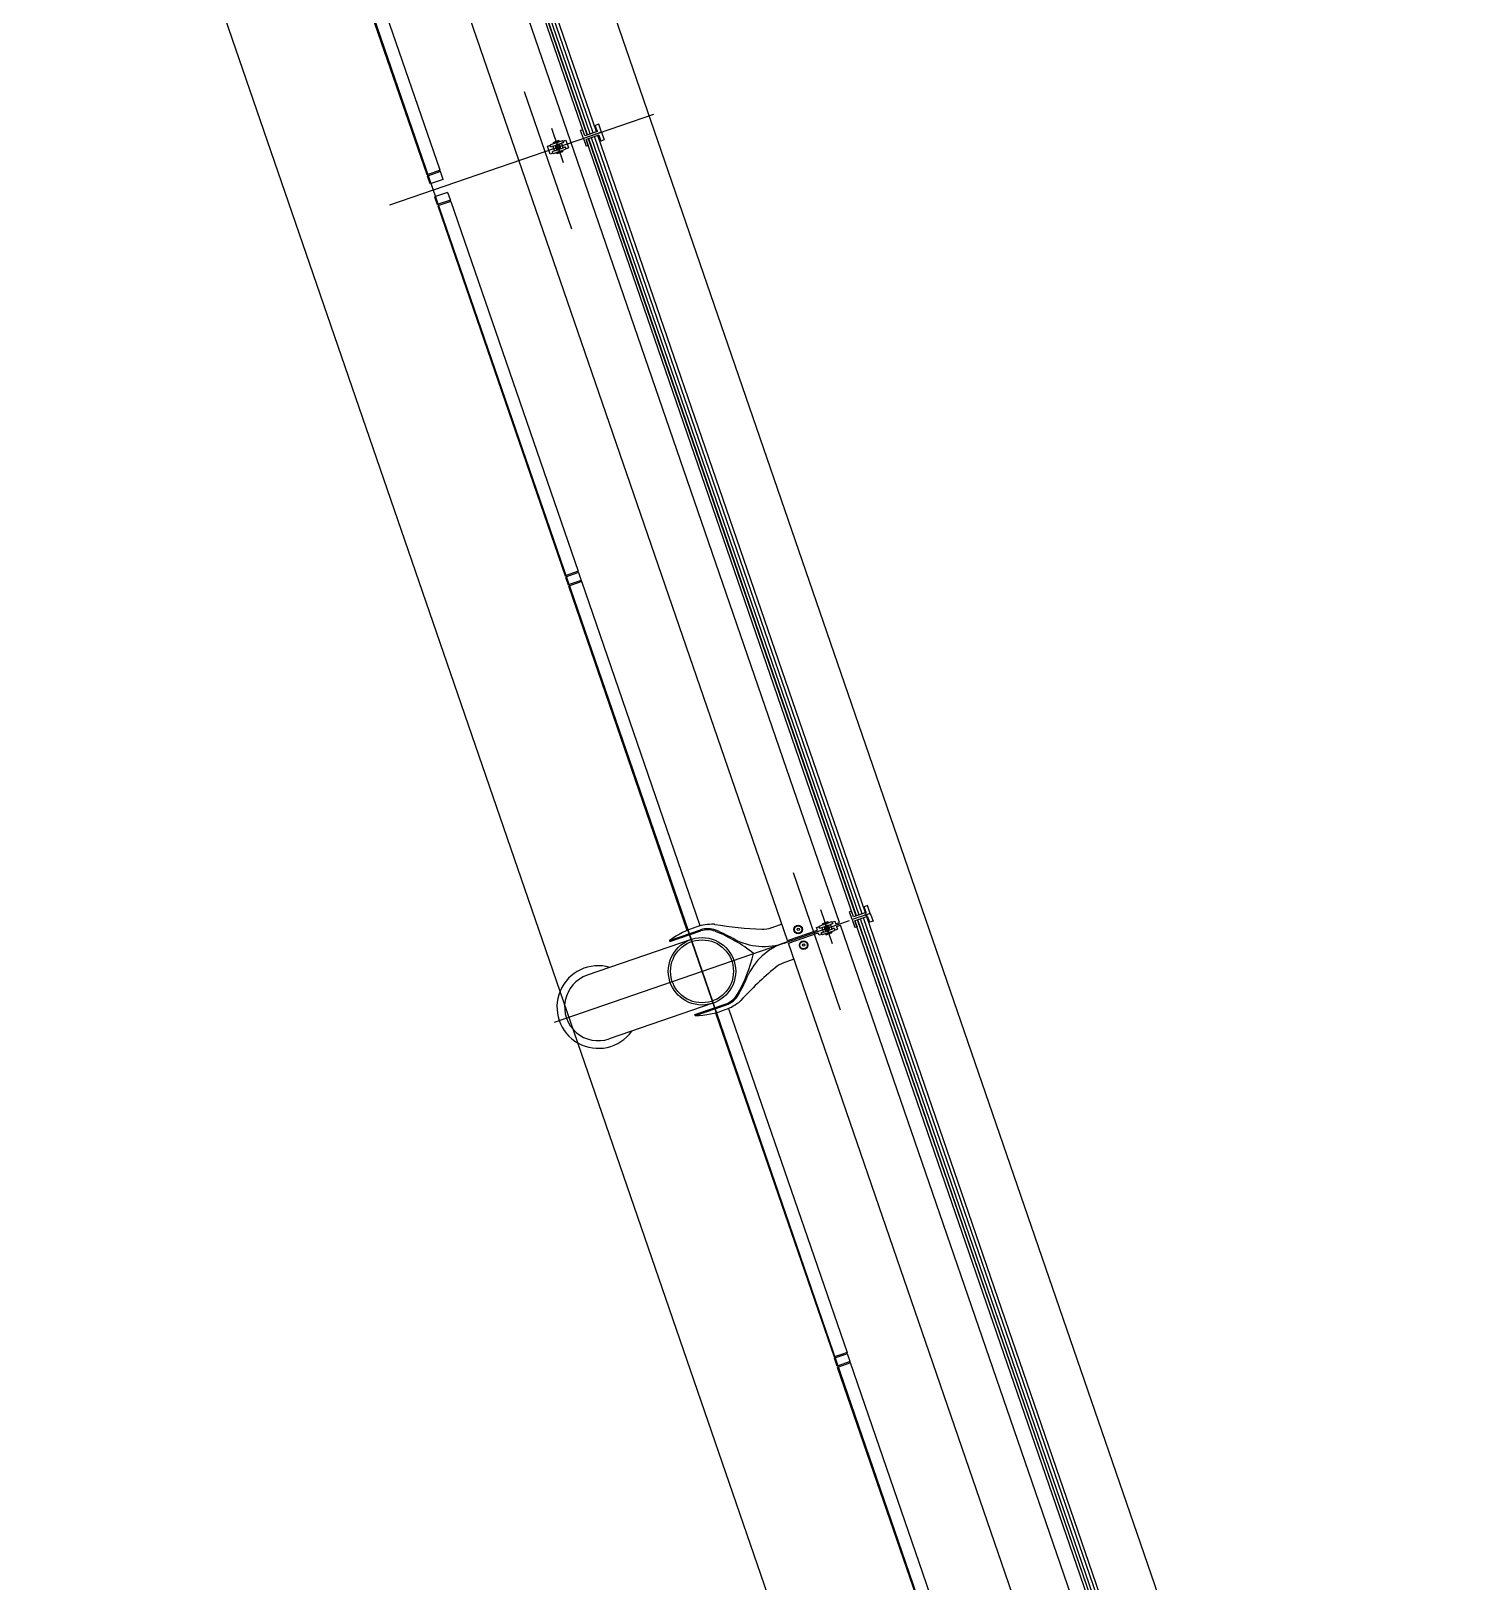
# Model space of a CAD drawing. Extents: x 809487 to 809680, y 818779 to 819225.
# Drawn here: x 809565.09 to 809570.27, y 819103.37 to 819109 of the extents above; entities that cross this region are included whole.
import ezdxf

# ---------------------------------------------------------------- set-up
doc = ezdxf.new("R2010")
doc.units = 0
for name, color, linetype in [('F-RC', 7, 'Continuous'), ('MAJ214__', 7, 'Continuous'), ('MAJ270__', 7, 'Continuous'), ('MAJ292__', 7, 'Continuous')]:
    doc.layers.add(name, color=color, linetype=linetype)

msp = doc.modelspace()

# ---------------------------------------------------------------- linework, layer by layer
at = {"layer": 'F-RC'}
for p, q in [((809566.5297, 819108.4832), (809566.0751, 819109.8033)), ((809566.577, 819108.4995), (809566.1225, 819109.8192)), ((809566.577, 819108.4995), (809566.5297, 819108.4832)), ((809566.5786, 819108.4948), (809566.5313, 819108.4785)), ((809566.5332, 819108.4792), (809566.5316, 819108.4839)), ((809566.5767, 819108.4941), (809566.5751, 819108.4989)), ((809566.5884, 819108.4664), (809566.5786, 819108.4948)), ((809566.5411, 819108.4501), (809566.5313, 819108.4785)), ((809566.5884, 819108.4664), (809566.5411, 819108.4501)), ((809566.6046, 819108.4191), (809566.5574, 819108.4029)), ((809566.5574, 819108.4029), (809566.5671, 819108.3745)), ((809566.6144, 819108.3908), (809566.5671, 819108.3745)), ((809566.616, 819108.3861), (809566.5687, 819108.3698)), ((809566.5687, 819108.3698), (809567.0311, 819107.0271)), ((809566.569, 819108.3752), (809566.5706, 819108.3704)), ((809566.6046, 819108.4191), (809566.6144, 819108.3908)), ((809566.6125, 819108.3901), (809566.6141, 819108.3854)), ((809566.616, 819108.3861), (809567.0783, 819107.0434)), ((809567.0783, 819107.0434), (809567.0311, 819107.0271)), ((809567.08, 819107.0387), (809567.0327, 819107.0224)), ((809567.0327, 819107.0224), (809567.0424, 819106.994)), ((809567.0329, 819107.0278), (809567.0346, 819107.0231)), ((809567.0764, 819107.0428), (809567.0781, 819107.038)), ((809567.08, 819107.0387), (809567.0897, 819107.0103)), ((809567.0897, 819107.0103), (809567.0424, 819106.994)), ((809567.0717, 819106.9988), (809567.0441, 819106.9893)), ((809567.4745, 819105.7394), (809567.0441, 819106.9893)), ((809567.0443, 819106.9947), (809567.046, 819106.99)), ((809567.0914, 819107.0056), (809567.0717, 819106.9988)), ((809567.0878, 819107.0097), (809567.0895, 819107.0049)), ((809567.5216, 819105.7561), (809567.0914, 819107.0056)), ((809567.6248, 819105.4564), (809568.055, 819104.2069)), ((809567.5774, 819105.4405), (809568.0078, 819104.1906)), ((809568.055, 819104.2069), (809568.0354, 819104.2001)), ((809568.0548, 819104.2015), (809568.0531, 819104.2062)), ((809568.0354, 819104.2001), (809568.0078, 819104.1906)), ((809568.0567, 819104.2021), (809568.0094, 819104.1859)), ((809568.0192, 819104.1575), (809568.0094, 819104.1859)), ((809568.0113, 819104.1865), (809568.0097, 819104.1912)), ((809568.0664, 819104.1738), (809568.0192, 819104.1575)), ((809568.0681, 819104.169), (809568.0208, 819104.1528)), ((809568.4831, 819102.8101), (809568.0208, 819104.1528)), ((809568.0227, 819104.1534), (809568.021, 819104.1581)), ((809568.0664, 819104.1738), (809568.0567, 819104.2021)), ((809568.0662, 819104.1684), (809568.0645, 819104.1731)), ((809568.5304, 819102.8264), (809568.0681, 819104.169))]:
    msp.add_line(p, q, dxfattribs=at)
at = {"layer": 'MAJ214__'}
for p, q in [((809568.0278, 819105.768), (809566.076, 819111.4364)), ((809567.1117, 819108.6281), (809566.1399, 819111.4505)), ((809567.1125, 819108.6284), (809566.1406, 819111.4507)), ((809567.1219, 819108.6316), (809566.1501, 819111.454)), ((809567.1333, 819108.6355), (809566.1615, 819111.4579)), ((809567.0221, 819108.6065), (809566.9781, 819108.5914)), ((809566.9872, 819108.5866), (809567.018, 819108.5972)), ((809566.9879, 819108.599), (809567.0097, 819108.6065)), ((809566.9886, 819108.6003), (809566.9879, 819108.599)), ((809566.9879, 819108.599), (809566.9889, 819108.5962)), ((809567.0084, 819108.6071), (809566.9886, 819108.6003)), ((809566.9889, 819108.5962), (809567.0107, 819108.6036)), ((809566.9913, 819108.597), (809566.991, 819108.5963)), ((809566.9911, 819108.5959), (809566.991, 819108.5963)), ((809567.0083, 819108.6028), (809567.0089, 819108.6025)), ((809567.0084, 819108.6071), (809567.0097, 819108.6065)), ((809567.0091, 819108.602), (809567.0089, 819108.6025)), ((809567.0097, 819108.6065), (809567.0107, 819108.6036)), ((809567.0256, 819108.5998), (809567.018, 819108.5972)), ((809567.0232, 819108.6056), (809567.0336, 819108.6092)), ((809567.0336, 819108.6092), (809567.0434, 819108.5808)), ((809568.0885, 819105.7916), (809567.1166, 819108.6139)), ((809568.0892, 819105.7918), (809567.1174, 819108.6142)), ((809568.0986, 819105.7951), (809567.1268, 819108.6174)), ((809568.11, 819105.799), (809567.1382, 819108.6214)), ((809566.9674, 819108.5864), (809566.9779, 819108.59)), ((809566.9772, 819108.558), (809566.9674, 819108.5864)), ((809566.9876, 819108.5616), (809566.9772, 819108.558)), ((809566.9795, 819108.5839), (809566.9871, 819108.5865)), ((809566.9928, 819108.57), (809566.9852, 819108.5674)), ((809566.9929, 819108.57), (809567.0237, 819108.5806)), ((809567.0219, 819108.571), (809567.0002, 819108.5635)), ((809567.0002, 819108.5635), (809567.0011, 819108.5607)), ((809567.0229, 819108.5682), (809567.0011, 819108.5607)), ((809567.0024, 819108.5601), (809567.0011, 819108.5607)), ((809567.002, 819108.5642), (809567.0017, 819108.5651)), ((809567.0024, 819108.5601), (809567.0223, 819108.5669)), ((809567.02, 819108.5704), (809567.0197, 819108.5713)), ((809567.0219, 819108.571), (809567.0229, 819108.5682)), ((809567.0223, 819108.5669), (809567.0229, 819108.5682)), ((809567.033, 819108.5772), (809567.0434, 819108.5808)), ((809569.0753, 819102.9585), (809568.1035, 819105.7809)), ((809569.0867, 819102.9624), (809568.1149, 819105.7848)), ((809567.8387, 819105.7029), (809567.9474, 819105.7404)), ((809567.8419, 819105.6935), (809567.9507, 819105.7309)), ((809567.9442, 819105.7498), (809567.9546, 819105.7534)), ((809567.9474, 819105.7404), (809567.9442, 819105.7498)), ((809567.9539, 819105.7215), (809567.9507, 819105.7309)), ((809567.9643, 819105.725), (809567.9539, 819105.7215)), ((809567.9988, 819105.77), (809567.9548, 819105.7548)), ((809567.9562, 819105.7474), (809567.9638, 819105.75)), ((809567.9695, 819105.7334), (809567.9619, 819105.7308)), ((809567.964, 819105.75), (809567.9947, 819105.7606)), ((809567.9646, 819105.7624), (809567.9864, 819105.7699)), ((809567.9653, 819105.7637), (809567.9646, 819105.7624)), ((809567.9646, 819105.7624), (809567.9656, 819105.7596)), ((809567.9851, 819105.7705), (809567.9653, 819105.7637)), ((809567.9656, 819105.7596), (809567.9874, 819105.7671)), ((809567.968, 819105.7604), (809567.9677, 819105.7598)), ((809567.9678, 819105.7593), (809567.9677, 819105.7598)), ((809567.9697, 819105.7335), (809568.0004, 819105.7441)), ((809567.9986, 819105.7345), (809567.9769, 819105.727)), ((809567.9769, 819105.727), (809567.9778, 819105.7241)), ((809567.9996, 819105.7316), (809567.9778, 819105.7241)), ((809567.9791, 819105.7235), (809567.9778, 819105.7241)), ((809567.9787, 819105.7276), (809567.9784, 819105.7286)), ((809567.9791, 819105.7235), (809567.999, 819105.7304)), ((809567.985, 819105.7663), (809567.9856, 819105.766)), ((809567.9851, 819105.7705), (809567.9864, 819105.7699)), ((809567.9858, 819105.7655), (809567.9856, 819105.766)), ((809567.9864, 819105.7699), (809567.9874, 819105.7671)), ((809568.0023, 819105.7632), (809567.9947, 819105.7606)), ((809567.9967, 819105.7338), (809567.9964, 819105.7348)), ((809567.9986, 819105.7345), (809567.9996, 819105.7316)), ((809567.999, 819105.7304), (809567.9996, 819105.7316)), ((809567.9999, 819105.769), (809568.0103, 819105.7726)), ((809568.0097, 819105.7407), (809568.0201, 819105.7442)), ((809568.0103, 819105.7726), (809568.0136, 819105.7631)), ((809568.0136, 819105.7631), (809568.0278, 819105.768)), ((809568.0168, 819105.7537), (809568.031, 819105.7586)), ((809568.0168, 819105.7537), (809568.0201, 819105.7442)), ((809569.9828, 819100.0902), (809568.031, 819105.7586)), ((809569.0652, 819102.955), (809568.0933, 819105.7774)), ((809569.0659, 819102.9553), (809568.0941, 819105.7776))]:
    msp.add_line(p, q, dxfattribs=at)
for points in [[(809566.9887, 819108.5606), (809567.0327, 819108.5758)], [(809567.4102, 819105.7025), (809567.523, 819105.7414)], [(809567.9654, 819105.7241), (809568.0094, 819105.7392)], [(809567.5041, 819105.43), (809567.6169, 819105.4689)]]:
    msp.add_lwpolyline(points, dxfattribs=at)
for centre, radius in [((809567.0054, 819108.5836), 0.006), ((809567.8778, 819105.7428), 0.0155), ((809567.8778, 819105.7428), 0.0135), ((809567.8778, 819105.7428), 0.0042), ((809567.9821, 819105.747), 0.006), ((809567.8973, 819105.6861), 0.0155), ((809567.8973, 819105.6861), 0.0135), ((809567.8973, 819105.6861), 0.0042)]:
    msp.add_circle(centre, radius, dxfattribs=at)
for centre, radius, start, end in [((809567.0054, 819108.5836), 0.0095, 146.6949, 251.3051), ((809567.0054, 819108.5836), 0.0109, 101.1265, 116.8735), ((809567.0054, 819108.5836), 0.0109, 281.1265, 296.8735), ((809567.0054, 819108.5836), 0.0095, 325.1826, 72.8174), ((809567.5488, 819105.6665), 0.0792, 68.0376, 109), ((809567.3664, 819105.214), 0.567, 59.8959, 68.0376), ((809567.9821, 819105.747), 0.0095, 146.6949, 251.3051), ((809567.9821, 819105.747), 0.0109, 101.1265, 116.8735), ((809567.9821, 819105.747), 0.0109, 281.1265, 296.8735), ((809567.9821, 819105.747), 0.0095, 325.1826, 72.8174), ((809567.6608, 819105.7219), 0.02, 239.8959, 251.3246), ((809567.7528, 819105.9116), 0.2307, 244.7688, 292.3227), ((809567.9027, 819105.4761), 0.2307, 105.6773, 153.2312), ((809567.9027, 819105.4761), 0.2307, 105.6773, 112.3227), ((809567.7528, 819105.9116), 0.2307, 285.6773, 292.3227), ((809567.1688, 819105.788), 0.567, 329.9624, 338.1041), ((809567.7135, 819105.569), 0.02, 146.6754, 158.1041), ((809567.5911, 819105.5438), 0.0792, 289, 329.9624)]:
    msp.add_arc(centre, radius, start, end, dxfattribs=at)
for points, degree in [([(809567.0237, 819108.5806), (809567.0237, 819108.5807), (809567.0237, 819108.5807), (809567.0237, 819108.5808), (809567.0236, 819108.581), (809567.0235, 819108.5816), (809567.0234, 819108.582), (809567.0232, 819108.5832), (809567.0231, 819108.5842), (809567.0226, 819108.5865), (809567.0224, 819108.5877), (809567.0216, 819108.59), (809567.0211, 819108.5911), (809567.0201, 819108.5932), (809567.0196, 819108.5941), (809567.0189, 819108.5955), (809567.0186, 819108.5959), (809567.0183, 819108.5966), (809567.0182, 819108.5968), (809567.0181, 819108.5971), (809567.018, 819108.5971), (809567.018, 819108.5972)], 3), ([(809567.0221, 819108.6065), (809567.0221, 819108.6065), (809567.0222, 819108.6065), (809567.0223, 819108.6065), (809567.0223, 819108.6065), (809567.0224, 819108.6065), (809567.0224, 819108.6065), (809567.0225, 819108.6064), (809567.0225, 819108.6064), (809567.0225, 819108.6064), (809567.0226, 819108.6063), (809567.0226, 819108.6063), (809567.0227, 819108.6063), (809567.0227, 819108.6062), (809567.0228, 819108.6062), (809567.0228, 819108.6061)], 3), ([(809567.0228, 819108.6061), (809567.0232, 819108.6056), (809567.0235, 819108.6051), (809567.0242, 819108.6042), (809567.0245, 819108.6037), (809567.025, 819108.6027), (809567.0253, 819108.6022), (809567.0257, 819108.6014), (809567.0258, 819108.6011), (809567.0259, 819108.6008)], 3), ([(809567.026, 819108.6006), (809567.026, 819108.6005), (809567.026, 819108.6005), (809567.026, 819108.6004), (809567.026, 819108.6003), (809567.026, 819108.6002), (809567.026, 819108.6001), (809567.0259, 819108.6), (809567.0258, 819108.5999), (809567.0257, 819108.5998), (809567.0257, 819108.5998), (809567.0256, 819108.5998), (809567.0256, 819108.5998), (809567.0256, 819108.5998)], 3), ([(809567.026, 819108.6006), (809567.026, 819108.6006), (809567.026, 819108.6006), (809567.026, 819108.6006), (809567.026, 819108.6007), (809567.0259, 819108.6007), (809567.0259, 819108.6007), (809567.0259, 819108.6008)], 3), ([(809566.9778, 819108.5906), (809566.9778, 819108.5907), (809566.9778, 819108.5908), (809566.9779, 819108.5909), (809566.9779, 819108.5909), (809566.9779, 819108.591), (809566.9779, 819108.591), (809566.9779, 819108.5911), (809566.9779, 819108.5911), (809566.978, 819108.5912), (809566.978, 819108.5912), (809566.978, 819108.5913), (809566.978, 819108.5913), (809566.9781, 819108.5914), (809566.9781, 819108.5914), (809566.9781, 819108.5914)], 3), ([(809566.9787, 819108.5845), (809566.9786, 819108.5848), (809566.9785, 819108.5851), (809566.9783, 819108.586), (809566.9782, 819108.5866), (809566.978, 819108.5877), (809566.978, 819108.5882), (809566.9779, 819108.5894), (809566.9778, 819108.59), (809566.9778, 819108.5906)], 3), ([(809566.9787, 819108.5845), (809566.9787, 819108.5845), (809566.9787, 819108.5844), (809566.9787, 819108.5844), (809566.9787, 819108.5844), (809566.9787, 819108.5843), (809566.9787, 819108.5843), (809566.9787, 819108.5843)], 3), ([(809566.9795, 819108.5839), (809566.9795, 819108.5839), (809566.9795, 819108.5839), (809566.9795, 819108.5839), (809566.9794, 819108.5839), (809566.9793, 819108.5839), (809566.9793, 819108.5839), (809566.9792, 819108.5839), (809566.9791, 819108.5839), (809566.979, 819108.584), (809566.9789, 819108.584), (809566.9788, 819108.5841), (809566.9788, 819108.5842), (809566.9787, 819108.5843)], 3), ([(809566.9848, 819108.5666), (809566.9848, 819108.5666), (809566.9848, 819108.5667), (809566.9848, 819108.5668), (809566.9848, 819108.5669), (809566.9848, 819108.567), (809566.9849, 819108.5671), (809566.9849, 819108.5672), (809566.985, 819108.5672), (809566.9851, 819108.5673), (809566.9851, 819108.5673), (809566.9852, 819108.5674), (809566.9852, 819108.5674), (809566.9852, 819108.5674)], 3), ([(809566.9848, 819108.5666), (809566.9848, 819108.5666), (809566.9848, 819108.5666), (809566.9849, 819108.5665), (809566.9849, 819108.5665), (809566.9849, 819108.5665), (809566.9849, 819108.5664), (809566.9849, 819108.5664)], 3), ([(809566.988, 819108.561), (809566.9877, 819108.5615), (809566.9873, 819108.562), (809566.9866, 819108.563), (809566.9863, 819108.5635), (809566.9858, 819108.5645), (809566.9855, 819108.565), (809566.9852, 819108.5658), (809566.985, 819108.5661), (809566.9849, 819108.5664)], 3), ([(809566.9871, 819108.5865), (809566.9871, 819108.5865), (809566.9872, 819108.5866), (809566.9872, 819108.5866)], 2), ([(809566.9871, 819108.5865), (809566.9871, 819108.5865), (809566.9871, 819108.5865), (809566.9872, 819108.5864), (809566.9872, 819108.5861), (809566.9873, 819108.5856), (809566.9874, 819108.5852), (809566.9876, 819108.5839), (809566.9877, 819108.5829), (809566.9882, 819108.5807), (809566.9885, 819108.5795), (809566.9892, 819108.5771), (809566.9897, 819108.576), (809566.9907, 819108.5739), (809566.9912, 819108.573), (809566.9919, 819108.5717), (809566.9922, 819108.5712), (809566.9926, 819108.5706), (809566.9927, 819108.5704), (809566.9928, 819108.5701), (809566.9928, 819108.57), (809566.9928, 819108.57)], 3), ([(809566.9887, 819108.5606), (809566.9887, 819108.5606), (809566.9886, 819108.5606), (809566.9886, 819108.5606), (809566.9885, 819108.5607), (809566.9885, 819108.5607), (809566.9884, 819108.5607), (809566.9884, 819108.5607), (809566.9883, 819108.5608), (809566.9883, 819108.5608), (809566.9883, 819108.5608), (809566.9882, 819108.5609), (809566.9882, 819108.5609), (809566.9881, 819108.561), (809566.9881, 819108.561), (809566.988, 819108.561)], 3), ([(809566.9929, 819108.57), (809566.9929, 819108.57), (809566.9928, 819108.57), (809566.9928, 819108.57)], 2), ([(809566.9929, 819108.57), (809566.9929, 819108.57), (809566.9928, 819108.57), (809566.9928, 819108.57)], 2), ([(809566.9983, 819108.5901), (809566.9983, 819108.5901), (809566.9983, 819108.5901), (809566.9983, 819108.59), (809566.9982, 819108.5899), (809566.9981, 819108.5897), (809566.9979, 819108.5895), (809566.9977, 819108.5891), (809566.9976, 819108.589), (809566.9975, 819108.5888)], 3), ([(809567.0005, 819108.5934), (809566.9993, 819108.5916), (809566.9983, 819108.5901)], 2), ([(809567.0024, 819108.5746), (809567.0026, 819108.5745), (809567.0028, 819108.5745), (809567.0032, 819108.5743), (809567.0034, 819108.5742), (809567.0036, 819108.5742), (809567.0037, 819108.5741), (809567.0038, 819108.5741), (809567.0038, 819108.5741), (809567.0038, 819108.5741)], 3), ([(809567.007, 819108.5931), (809567.0053, 819108.5937), (809567.0033, 819108.5943)], 2), ([(809567.0038, 819108.5741), (809567.0056, 819108.5735), (809567.0075, 819108.5728)], 2), ([(809567.0085, 819108.5926), (809567.0083, 819108.5926), (809567.0081, 819108.5927), (809567.0077, 819108.5929), (809567.0075, 819108.5929), (809567.0072, 819108.593), (809567.0071, 819108.593), (809567.007, 819108.5931), (809567.007, 819108.5931), (809567.007, 819108.5931)], 3), ([(809567.0104, 819108.5738), (809567.0115, 819108.5755), (809567.0125, 819108.5771)], 2), ([(809567.0125, 819108.5771), (809567.0125, 819108.5771), (809567.0125, 819108.5771), (809567.0126, 819108.5772), (809567.0126, 819108.5773), (809567.0128, 819108.5775), (809567.0129, 819108.5777), (809567.0131, 819108.578), (809567.0132, 819108.5782), (809567.0133, 819108.5784)], 3), ([(809567.0313, 819108.5833), (809567.0307, 819108.583), (809567.03, 819108.5828), (809567.0284, 819108.5823), (809567.0275, 819108.5819), (809567.0259, 819108.5814), (809567.0253, 819108.5812), (809567.0244, 819108.5809), (809567.0241, 819108.5808), (809567.0237, 819108.5806)], 3), ([(809567.0313, 819108.5833), (809567.0304, 819108.583), (809567.0296, 819108.5826), (809567.0287, 819108.5823), (809567.0274, 819108.5819), (809567.0262, 819108.5815), (809567.0249, 819108.581), (809567.0245, 819108.5809), (809567.0241, 819108.5808), (809567.0237, 819108.5806)], 3), ([(809567.0313, 819108.5833), (809567.0313, 819108.5833), (809567.0313, 819108.5833), (809567.0314, 819108.5833), (809567.0314, 819108.5833), (809567.0315, 819108.5833), (809567.0315, 819108.5833), (809567.0316, 819108.5833), (809567.0317, 819108.5833), (809567.0319, 819108.5832), (809567.0319, 819108.5831), (809567.032, 819108.583), (809567.0321, 819108.583), (809567.0321, 819108.5829)], 3), ([(809567.0321, 819108.5827), (809567.0321, 819108.5827), (809567.0321, 819108.5827), (809567.0321, 819108.5828), (809567.0321, 819108.5828), (809567.0321, 819108.5828), (809567.0321, 819108.5829), (809567.0321, 819108.5829)], 3), ([(809567.0321, 819108.5827), (809567.0322, 819108.5824), (809567.0323, 819108.582), (809567.0325, 819108.5812), (809567.0326, 819108.5806), (809567.0328, 819108.5795), (809567.0329, 819108.5789), (809567.033, 819108.5777), (809567.033, 819108.5771), (809567.033, 819108.5765)], 3), ([(809567.033, 819108.5765), (809567.033, 819108.5765), (809567.033, 819108.5764), (809567.033, 819108.5763), (809567.033, 819108.5763), (809567.0329, 819108.5762), (809567.0329, 819108.5761), (809567.0329, 819108.5761), (809567.0329, 819108.576), (809567.0329, 819108.576), (809567.0329, 819108.576), (809567.0328, 819108.5759), (809567.0328, 819108.5759), (809567.0327, 819108.5758), (809567.0327, 819108.5758), (809567.0327, 819108.5758)], 3), ([(809567.9545, 819105.7541), (809567.9545, 819105.7541), (809567.9546, 819105.7542), (809567.9546, 819105.7543), (809567.9546, 819105.7544), (809567.9546, 819105.7544), (809567.9546, 819105.7545), (809567.9546, 819105.7545), (809567.9546, 819105.7546), (809567.9547, 819105.7546), (809567.9547, 819105.7547), (809567.9547, 819105.7547), (809567.9547, 819105.7547), (809567.9548, 819105.7548), (809567.9548, 819105.7548), (809567.9548, 819105.7548)], 3), ([(809567.9554, 819105.7479), (809567.9553, 819105.7483), (809567.9552, 819105.7486), (809567.955, 819105.7495), (809567.9549, 819105.75), (809567.9547, 819105.7511), (809567.9547, 819105.7517), (809567.9546, 819105.7529), (809567.9545, 819105.7535), (809567.9545, 819105.7541)], 3), ([(809567.9554, 819105.7479), (809567.9554, 819105.7479), (809567.9554, 819105.7479), (809567.9554, 819105.7478), (809567.9554, 819105.7478), (809567.9554, 819105.7478), (809567.9554, 819105.7477), (809567.9554, 819105.7477)], 3), ([(809567.9562, 819105.7474), (809567.9562, 819105.7474), (809567.9562, 819105.7474), (809567.9562, 819105.7473), (809567.9561, 819105.7473), (809567.956, 819105.7473), (809567.956, 819105.7473), (809567.9559, 819105.7473), (809567.9558, 819105.7474), (809567.9557, 819105.7474), (809567.9556, 819105.7475), (809567.9555, 819105.7476), (809567.9555, 819105.7477), (809567.9554, 819105.7477)], 3), ([(809567.9615, 819105.7301), (809567.9615, 819105.7301), (809567.9615, 819105.7301), (809567.9615, 819105.7302), (809567.9615, 819105.7303), (809567.9615, 819105.7304), (809567.9616, 819105.7305), (809567.9616, 819105.7306), (809567.9617, 819105.7307), (809567.9618, 819105.7308), (809567.9618, 819105.7308), (809567.9619, 819105.7308), (809567.9619, 819105.7308), (809567.9619, 819105.7308)], 3), ([(809567.9615, 819105.7301), (809567.9615, 819105.73), (809567.9615, 819105.73), (809567.9616, 819105.73), (809567.9616, 819105.73), (809567.9616, 819105.7299), (809567.9616, 819105.7299), (809567.9616, 819105.7299)], 3), ([(809567.9647, 819105.7245), (809567.9644, 819105.725), (809567.964, 819105.7255), (809567.9633, 819105.7265), (809567.963, 819105.7269), (809567.9625, 819105.7279), (809567.9622, 819105.7284), (809567.9619, 819105.7292), (809567.9617, 819105.7295), (809567.9616, 819105.7299)], 3), ([(809567.9638, 819105.75), (809567.9638, 819105.75), (809567.9638, 819105.7499), (809567.9639, 819105.7498), (809567.9639, 819105.7496), (809567.9641, 819105.749), (809567.9641, 819105.7486), (809567.9643, 819105.7474), (809567.9644, 819105.7464), (809567.9649, 819105.7441), (809567.9652, 819105.7429), (809567.9659, 819105.7406), (809567.9664, 819105.7395), (809567.9674, 819105.7374), (809567.9679, 819105.7365), (809567.9686, 819105.7352), (809567.9689, 819105.7347), (809567.9693, 819105.734), (809567.9694, 819105.7338), (809567.9695, 819105.7336), (809567.9695, 819105.7335), (809567.9695, 819105.7334)], 3), ([(809567.9638, 819105.75), (809567.9639, 819105.75), (809567.9639, 819105.75), (809567.964, 819105.75)], 2), ([(809567.9654, 819105.7241), (809567.9654, 819105.7241), (809567.9654, 819105.7241), (809567.9653, 819105.7241), (809567.9652, 819105.7241), (809567.9652, 819105.7241), (809567.9651, 819105.7242), (809567.9651, 819105.7242), (809567.965, 819105.7242), (809567.965, 819105.7242), (809567.965, 819105.7243), (809567.9649, 819105.7243), (809567.9649, 819105.7243), (809567.9648, 819105.7244), (809567.9648, 819105.7245), (809567.9647, 819105.7245)], 3), ([(809567.9697, 819105.7335), (809567.9696, 819105.7335), (809567.9695, 819105.7334), (809567.9695, 819105.7334)], 2), ([(809567.9697, 819105.7335), (809567.9696, 819105.7335), (809567.9695, 819105.7334), (809567.9695, 819105.7334)], 2), ([(809567.975, 819105.7536), (809567.975, 819105.7535), (809567.975, 819105.7535), (809567.975, 819105.7534), (809567.9749, 819105.7534), (809567.9748, 819105.7531), (809567.9746, 819105.753), (809567.9744, 819105.7526), (809567.9743, 819105.7524), (809567.9742, 819105.7522)], 3), ([(809567.9772, 819105.7568), (809567.976, 819105.7551), (809567.975, 819105.7536)], 2), ([(809567.9791, 819105.738), (809567.9793, 819105.738), (809567.9795, 819105.7379), (809567.9799, 819105.7378), (809567.9801, 819105.7377), (809567.9803, 819105.7376), (809567.9804, 819105.7376), (809567.9805, 819105.7375), (809567.9805, 819105.7375), (809567.9805, 819105.7375)], 3), ([(809567.9837, 819105.7565), (809567.982, 819105.7571), (809567.98, 819105.7578)], 2), ([(809567.9805, 819105.7375), (809567.9823, 819105.7369), (809567.9842, 819105.7363)], 2), ([(809567.9852, 819105.756), (809567.985, 819105.7561), (809567.9848, 819105.7562), (809567.9844, 819105.7563), (809567.9842, 819105.7564), (809567.9839, 819105.7565), (809567.9838, 819105.7565), (809567.9837, 819105.7565), (809567.9837, 819105.7565), (809567.9837, 819105.7565)], 3), ([(809567.9871, 819105.7373), (809567.9882, 819105.739), (809567.9892, 819105.7405)], 2), ([(809567.9892, 819105.7405), (809567.9892, 819105.7405), (809567.9892, 819105.7405), (809567.9893, 819105.7406), (809567.9893, 819105.7407), (809567.9895, 819105.7409), (809567.9896, 819105.7411), (809567.9898, 819105.7415), (809567.9899, 819105.7416), (809567.9901, 819105.7418)], 3), ([(809568.0004, 819105.7441), (809568.0004, 819105.7441), (809568.0004, 819105.7441), (809568.0004, 819105.7443), (809568.0003, 819105.7445), (809568.0002, 819105.745), (809568.0001, 819105.7454), (809567.9999, 819105.7467), (809567.9998, 819105.7477), (809567.9994, 819105.75), (809567.9991, 819105.7511), (809567.9983, 819105.7535), (809567.9978, 819105.7546), (809567.9968, 819105.7567), (809567.9963, 819105.7576), (809567.9956, 819105.7589), (809567.9953, 819105.7594), (809567.995, 819105.76), (809567.9949, 819105.7603), (809567.9948, 819105.7605), (809567.9947, 819105.7606), (809567.9947, 819105.7606)], 3), ([(809567.9988, 819105.77), (809567.9988, 819105.77), (809567.9989, 819105.77), (809567.999, 819105.77), (809567.999, 819105.77), (809567.9991, 819105.7699), (809567.9991, 819105.7699), (809567.9992, 819105.7699), (809567.9992, 819105.7698), (809567.9992, 819105.7698), (809567.9993, 819105.7698), (809567.9993, 819105.7697), (809567.9994, 819105.7697), (809567.9994, 819105.7696), (809567.9995, 819105.7696), (809567.9995, 819105.7696)], 3), ([(809567.9995, 819105.7696), (809567.9999, 819105.7691), (809568.0002, 819105.7686), (809568.0009, 819105.7676), (809568.0012, 819105.7671), (809568.0017, 819105.7661), (809568.002, 819105.7656), (809568.0024, 819105.7648), (809568.0025, 819105.7645), (809568.0026, 819105.7642)], 3), ([(809568.008, 819105.7467), (809568.0074, 819105.7465), (809568.0067, 819105.7463), (809568.0051, 819105.7457), (809568.0042, 819105.7454), (809568.0026, 819105.7448), (809568.002, 819105.7446), (809568.0011, 819105.7443), (809568.0008, 819105.7442), (809568.0004, 819105.7441)], 3), ([(809568.008, 819105.7467), (809568.0072, 819105.7464), (809568.0063, 819105.7461), (809568.0054, 819105.7458), (809568.0041, 819105.7454), (809568.0029, 819105.7449), (809568.0016, 819105.7445), (809568.0012, 819105.7443), (809568.0008, 819105.7442), (809568.0004, 819105.7441)], 3), ([(809568.0027, 819105.764), (809568.0027, 819105.764), (809568.0027, 819105.7639), (809568.0027, 819105.7638), (809568.0027, 819105.7638), (809568.0027, 819105.7636), (809568.0027, 819105.7635), (809568.0026, 819105.7634), (809568.0025, 819105.7634), (809568.0024, 819105.7633), (809568.0024, 819105.7633), (809568.0023, 819105.7632), (809568.0023, 819105.7632), (809568.0023, 819105.7632)], 3), ([(809568.0027, 819105.764), (809568.0027, 819105.764), (809568.0027, 819105.764), (809568.0027, 819105.7641), (809568.0027, 819105.7641), (809568.0026, 819105.7641), (809568.0026, 819105.7642), (809568.0026, 819105.7642)], 3), ([(809568.008, 819105.7467), (809568.008, 819105.7467), (809568.008, 819105.7467), (809568.0081, 819105.7467), (809568.0081, 819105.7467), (809568.0082, 819105.7467), (809568.0082, 819105.7467), (809568.0083, 819105.7467), (809568.0084, 819105.7467), (809568.0086, 819105.7466), (809568.0086, 819105.7466), (809568.0087, 819105.7465), (809568.0088, 819105.7464), (809568.0088, 819105.7463)], 3), ([(809568.0089, 819105.7461), (809568.0088, 819105.7461), (809568.0088, 819105.7462), (809568.0088, 819105.7462), (809568.0088, 819105.7463), (809568.0088, 819105.7463), (809568.0088, 819105.7463), (809568.0088, 819105.7463)], 3), ([(809568.0089, 819105.7461), (809568.0089, 819105.7458), (809568.009, 819105.7455), (809568.0092, 819105.7446), (809568.0093, 819105.7441), (809568.0095, 819105.7429), (809568.0096, 819105.7424), (809568.0097, 819105.7412), (809568.0097, 819105.7406), (809568.0097, 819105.74)], 3), ([(809568.0097, 819105.74), (809568.0097, 819105.7399), (809568.0097, 819105.7398), (809568.0097, 819105.7397), (809568.0097, 819105.7397), (809568.0096, 819105.7396), (809568.0096, 819105.7396), (809568.0096, 819105.7395), (809568.0096, 819105.7395), (809568.0096, 819105.7394), (809568.0096, 819105.7394), (809568.0095, 819105.7393), (809568.0095, 819105.7393), (809568.0094, 819105.7393), (809568.0094, 819105.7392), (809568.0094, 819105.7392)], 3)]:
    msp.add_open_spline(points, degree=degree, dxfattribs=at)
at = {"layer": 'MAJ270__'}
for p, q in [((809565.5749, 819111.2639), (809567.5283, 819105.5908)), ((809565.0915, 819111.0974), (809569.198, 819099.1712)), ((809567.055, 819108.286), (809566.8833, 819108.7846)), ((809566.3946, 819108.3733), (809567.3528, 819108.7032)), ((809566.9818, 819108.6523), (809567.0246, 819108.528)), ((809568.0317, 819105.4494), (809567.86, 819105.948)), ((809567.9585, 819105.8157), (809568.0013, 819105.6914)), ((809568.1215, 819105.803), (809568.1264, 819105.7888)), ((809566.9923, 819105.4062), (809568.0643, 819105.7753)), ((809567.4688, 819105.7637), (809567.5861, 819105.4228)), ((809567.5283, 819105.5908), (809569.4817, 819099.9177))]:
    msp.add_line(p, q, dxfattribs=at)
msp.add_circle((809568.124, 819105.7959), 0.003, dxfattribs=at)
at = {"layer": 'MAJ292__'}
for p, q in [((809570.2665, 819100.1879), (809566.3597, 819111.5341)), ((809567.1023, 819108.6249), (809566.1305, 819111.4472)), ((809567.1448, 819108.6395), (809566.173, 819111.4619)), ((809567.8387, 819105.7029), (809565.8869, 819111.3713)), ((809567.1532, 819108.6662), (809567.1409, 819108.662)), ((809567.1482, 819108.6407), (809567.1409, 819108.662)), ((809567.1629, 819108.6378), (809567.1532, 819108.6662)), ((809567.095, 819108.6462), (809567.0876, 819108.6436)), ((809567.0974, 819108.6153), (809567.0876, 819108.6436)), ((809567.1023, 819108.6249), (809567.095, 819108.6462)), ((809567.1629, 819108.6378), (809567.0974, 819108.6153)), ((809567.1629, 819108.6378), (809567.0974, 819108.6153)), ((809567.0974, 819108.6153), (809567.1072, 819108.5869)), ((809567.1482, 819108.6407), (809567.1023, 819108.6249)), ((809567.1531, 819108.6265), (809567.1072, 819108.6107)), ((809568.079, 819105.7883), (809567.1072, 819108.6107)), ((809567.1072, 819108.6107), (809567.1145, 819108.5894)), ((809568.1215, 819105.803), (809567.1497, 819108.6253)), ((809567.1531, 819108.6265), (809567.1604, 819108.6052)), ((809567.1727, 819108.6095), (809567.1604, 819108.6052)), ((809567.1629, 819108.6378), (809567.1727, 819108.6095)), ((809567.1145, 819108.5894), (809567.1072, 819108.5869)), ((809568.0717, 819105.8096), (809568.0643, 819105.8071)), ((809568.0741, 819105.7787), (809568.0643, 819105.8071)), ((809568.079, 819105.7883), (809568.0717, 819105.8096)), ((809568.1396, 819105.8013), (809568.0741, 819105.7787)), ((809568.1396, 819105.8013), (809568.0741, 819105.7787)), ((809568.1249, 819105.8041), (809568.079, 819105.7883)), ((809568.1298, 819105.7899), (809568.0839, 819105.7741)), ((809568.1299, 819105.8296), (809568.1176, 819105.8254)), ((809568.1249, 819105.8041), (809568.1176, 819105.8254)), ((809569.0983, 819102.9664), (809568.1265, 819105.7885)), ((809568.1298, 819105.7899), (809568.1371, 819105.7687)), ((809568.1396, 819105.8013), (809568.1299, 819105.8296)), ((809568.1396, 819105.8013), (809568.1494, 819105.7729)), ((809568.0741, 819105.7787), (809568.0839, 819105.7503)), ((809569.0557, 819102.9518), (809568.0839, 819105.7741)), ((809568.0839, 819105.7741), (809568.0912, 819105.7529)), ((809568.0912, 819105.7529), (809568.0839, 819105.7503)), ((809568.1494, 819105.7729), (809568.1371, 819105.7687)), ((809567.4885, 819105.7064), (809567.1118, 819105.5766)), ((809569.7937, 819100.0251), (809567.8419, 819105.6935)), ((809567.5681, 819105.4752), (809567.1914, 819105.3455))]:
    msp.add_line(p, q, dxfattribs=at)
for points in [[(809567.4102, 819105.7025), (809567.4116, 819105.6985), (809567.5244, 819105.7374)], [(809567.8184, 819105.762), (809567.7815, 819105.7493)], [(809567.8623, 819105.6344), (809567.8255, 819105.6217)], [(809567.5041, 819105.43), (809567.5027, 819105.434), (809567.6155, 819105.4729)]]:
    msp.add_lwpolyline(points, dxfattribs=at)
for radius in [0.1223, 0.1143]:
    msp.add_circle((809567.5283, 819105.5908), radius, dxfattribs=at)
for centre, radius, start, end in [((809567.6103, 819105.4285), 0.3393, 107.2939, 126.1393), ((809567.5648, 819105.5892), 0.1724, 87.6039, 108.7249), ((809567.5488, 819105.6665), 0.075, 68.0376, 109), ((809567.5712, 819105.7414), 0.02, 80.5742, 87.6039), ((809567.7939, 819107.0833), 1.3402, 260.5742, 267.9216), ((809567.3664, 819105.214), 0.5628, 51.6321, 68.0376), ((809567.749, 819105.8439), 0.1, 267.9216, 289), ((809567.1516, 819105.4611), 0.15, 73.5874, 324.4126), ((809567.1688, 819105.788), 0.5628, 329.9624, 346.3679), ((809567.858, 819105.5272), 0.1, 109, 130.0784), ((809567.1516, 819105.4611), 0.1223, 108.9976, 289.0023), ((809568.6565, 819104.5782), 1.3402, 130.0784, 137.4258), ((809567.5911, 819105.5438), 0.075, 289, 329.9624), ((809567.493, 819105.7691), 0.3393, 271.8607, 290.7061), ((809567.5561, 819105.6145), 0.1724, 289.2751, 310.3961), ((809567.6549, 819105.4984), 0.02, 310.3961, 317.4258)]:
    msp.add_arc(centre, radius, start, end, dxfattribs=at)

doc.saveas('drawing.dxf')
